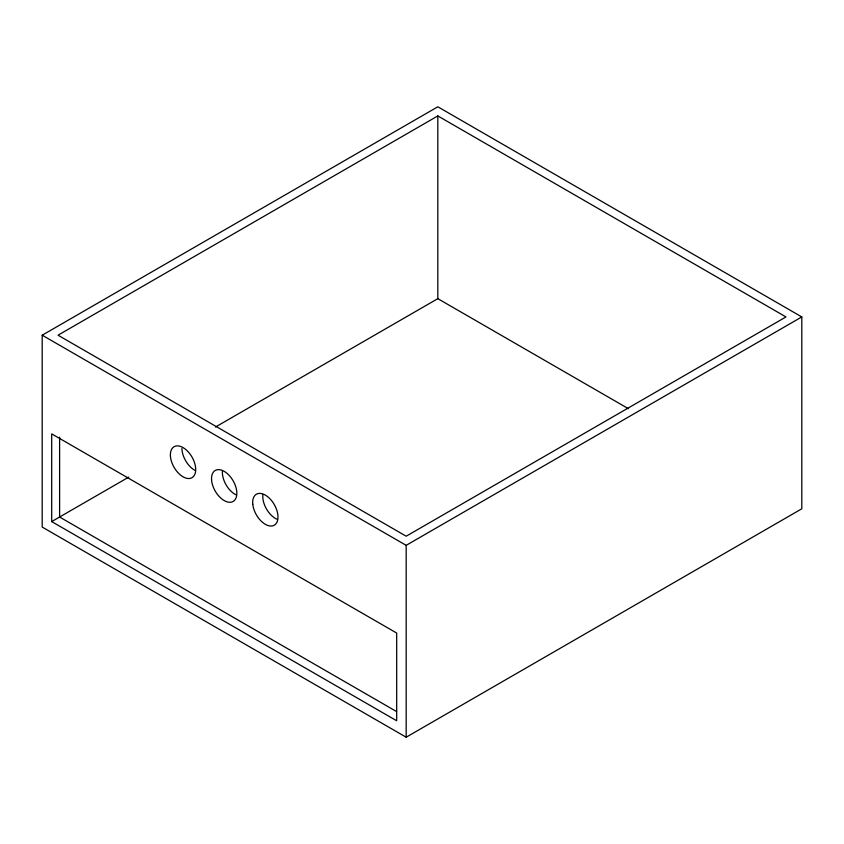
<?xml version="1.0" encoding="UTF-8"?>
<svg xmlns="http://www.w3.org/2000/svg" width="844" height="844" viewBox="0 0 844 844"><rect width="100%" height="100%" fill="white"/><g stroke="black" fill="none" stroke-linecap="round" stroke-linejoin="round"><path stroke-width="1.27" d="M42.2 335.205L437.825 106.787L801.8 316.933L801.8 508.795L406.175 737.213L42.2 527.067L42.2 335.205L406.175 545.34L801.8 316.933M437.825 115.923L58.025 335.205L406.175 536.204L785.975 316.933L437.825 115.923L437.825 298.66L215.42 427.064M51.695 521.592L396.68 720.765L396.68 633.053L51.695 433.879L51.695 521.592L128.742 477.113M437.825 298.66L628.453 408.718M396.627 711.597L59.607 517.024L59.607 437.16M406.175 545.34L406.175 737.213M194.785 470.277A17.903 10.339 60 0 1 181.924 448.47M235.803 494.732A17.903 10.339 60 0 1 222.457 470.773M276.969 519.25A17.903 10.339 60 0 1 262.917 494.563M170.382 455.127A17.903 10.339 60 0 0 189.552 478.495A17.903 10.339 60 0 0 189.193 452.975A17.903 10.339 60 0 0 170.382 455.127M211.549 479.55A17.903 10.339 60 0 0 231.172 502.18A17.903 10.339 60 0 0 229.832 476.132A17.903 10.339 60 0 0 211.549 479.55M252.767 504.206A17.903 10.339 60 0 0 272.928 525.791A17.903 10.339 60 0 0 270.302 499.142A17.903 10.339 60 0 0 252.767 504.206"/></g></svg>
